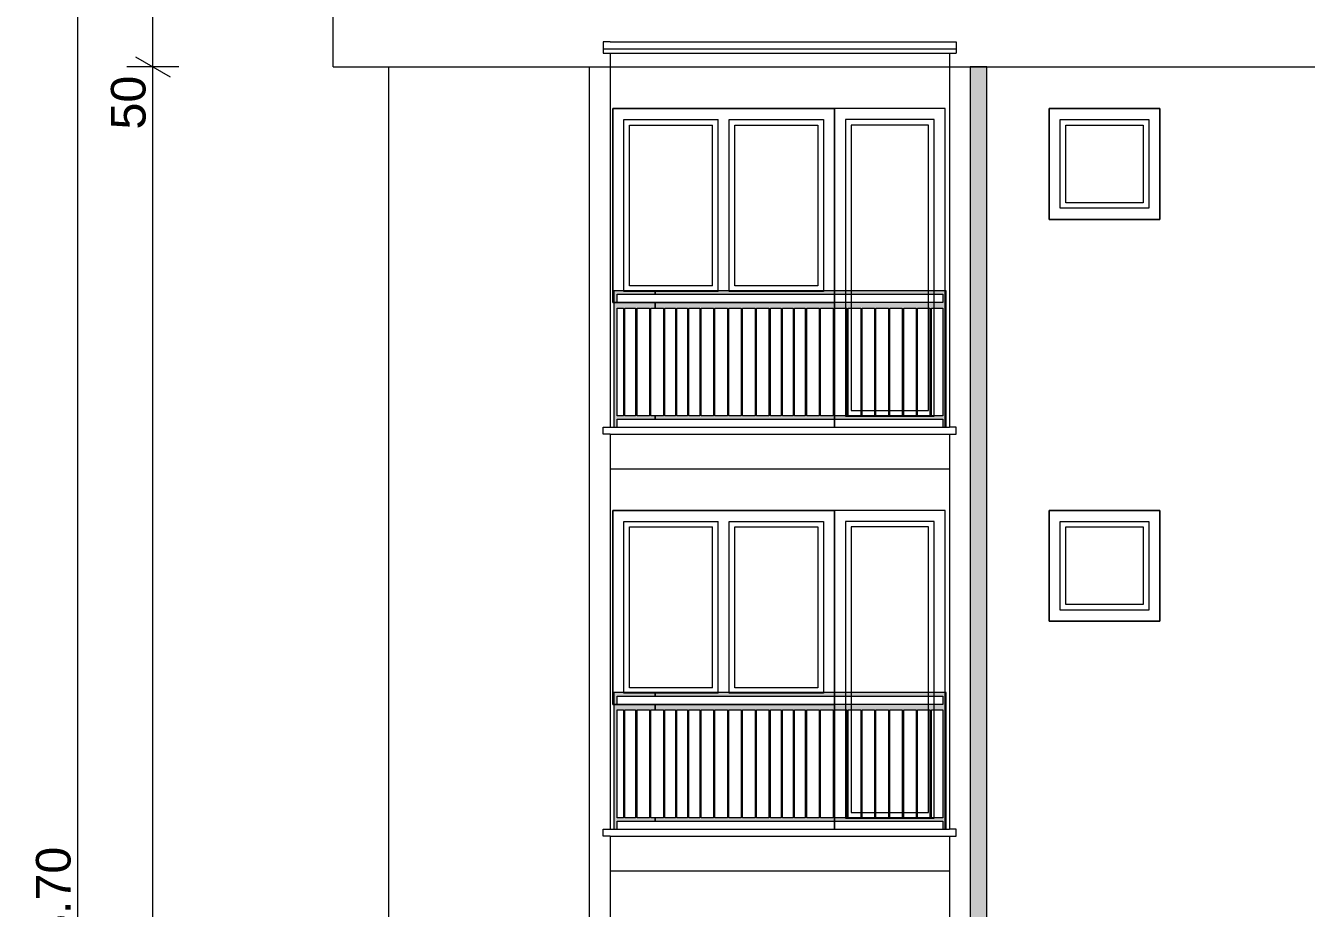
# Model space of a CAD drawing. Header units: feet. Extents: x 2791058 to 2855058, y -67651 to -18651.
# Drawn here: x 2801561 to 2810808, y -30432 to -24063 of the extents above; entities that cross this region are included whole.
import ezdxf

# ---------------------------------------------------------------- set-up
doc = ezdxf.new("R2010")
doc.units = ezdxf.units.FT
doc.header["$MEASUREMENT"] = 0
doc.linetypes.add('Hidden Line', pattern=[195.611112, 141.111112, -54.5])
doc.layers.add('Dimensioning - General', color=7, linetype='Continuous')
doc.layers.add('Exterior walls', color=7, linetype='Continuous')
for name, color, linetype, lineweight in [('Dimensioning - General_Pen_No__1', 7, 'Continuous', 0), ('Exterior walls_Pen_No__1', 7, 'Continuous', 0), ('Lines_Pen_No__20', 1, 'Continuous', 0), ('Shell - Roof_Pen_No__20', 1, 'Continuous', 0), ('Shell - Roof_Pen_No__21', 7, 'Continuous', 0)]:
    doc.layers.add(name, color=color, linetype=linetype, lineweight=lineweight)
doc.layers.add('Structural - Bearing_Pen_No__61', color=7, linetype='Continuous', lineweight=0, true_color=0x6a6a6a)
doc.styles.add('GENERATED_STYLE_1', font='arial.ttf')
doc.dimstyles.new('GENERATED_STYLE__1', dxfattribs={"dimtxt": 250, "dimasz": 190, "dimexe": 0.18, "dimexo": 3, "dimgap": 0.09, "dimtad": 1, "dimlfac": 0.001, "dimzin": 0, "dimdsep": 46, "dimtxsty": 'GENERATED_STYLE_1', "dimblk": 'ARROWHEAD_2', "dimblk1": 'ARROWHEAD_2', "dimblk2": 'ARROWHEAD_2', "dimcen": 0.09, "dimclrd": 7, "dimclre": 7, "dimclrt": 7, "dimadec": 0, "dimazin": 0, "dimtfac": 1, "dimtdec": 4, "dimtmove": 0, "dimatfit": 3, "dimfxl": 1, "dimtolj": 1, "dimtzin": 0, "dimarcsym": 0})

# ---------------------------------------------------------------- blocks, each defined once
blk = doc.blocks.new('Wall_1', base_point=(2808440.7, -24360.5))
at = {"layer": 'Exterior walls', "linetype": 'Continuous', "lineweight": 0}
blk.add_hatch(color=255, dxfattribs=at).paths.add_polyline_path([(2808380.7, -24360.5), (2808380.7, -35960.1), (2808500.7, -35984.9), (2808500.7, -24360.5)])
at = {"layer": 'Exterior walls_Pen_No__1', "color": 7, "linetype": 'Continuous', "lineweight": 0, "flags": 128}
for points in [[(2808380.7, -24360.5), (2808380.7, -35960.1)], [(2808500.7, -24360.5), (2808380.7, -24360.5)], [(2808500.7, -35984.9), (2808500.7, -24360.5)]]:
    blk.add_lwpolyline(points, dxfattribs=at)
blk = doc.blocks.new('*D41', base_point=(2247653.8, -76425))
at = {"layer": 'Dimensioning - General_Pen_No__1', "color": 7, "linetype": 'Continuous', "lineweight": 0, "transparency": 16777216}
for p, q in [((2802355.8, -24288.3), (2802605.8, -24432.7)), ((2802668.3, -24360.5), (2802293.3, -24360.5)), ((2802480.8, -38760.5), (2802480.8, -24360.5)), ((2802355.8, -38688.3), (2802605.8, -38832.7)), ((2802668.3, -38760.5), (2802293.3, -38760.5))]:
    blk.add_line(p, q, dxfattribs=at)
at = {"layer": 'Dimensioning - General_Pen_No__1', "color": 7, "lineweight": 0, "transparency": 16777216, "char_height": 250, "attachment_point": 7, "rotation": 90, "style": 'GENERATED_STYLE_1'}
for s, insert in [('\\A1;50', (2802430.8, -24812.2)), ('\\A1;14.40', (2802430.8, -32177.6))]:
    blk.add_mtext(s, dxfattribs=dict(at, insert=insert))
blk = doc.blocks.new('ARROWHEAD_2')
at = {"color": 0, "linetype": 'Continuous', "lineweight": 0}
for p, q in [((-0.378, -0.655), (0.378, 0.655)), ((0, 0), (-1, 0))]:
    blk.add_line(p, q, dxfattribs=at)
blk = doc.blocks.new('*D42', base_point=(2247653.8, -76425))
at = {"layer": 'Dimensioning - General_Pen_No__1', "color": 7, "linetype": 'Continuous', "lineweight": 0, "transparency": 16777216}
for p, q in [((2802355.8, -23788.3), (2802605.8, -23932.7)), ((2802668.3, -23860.5), (2802293.3, -23860.5)), ((2802480.8, -24360.5), (2802480.8, -23860.5)), ((2802355.8, -24288.3), (2802605.8, -24432.7)), ((2802668.3, -24360.5), (2802293.3, -24360.5))]:
    blk.add_line(p, q, dxfattribs=at)
blk = doc.blocks.new('*D44', base_point=(2247653.8, -76425))
at = {"layer": 'Dimensioning - General_Pen_No__1', "color": 7, "linetype": 'Continuous', "lineweight": 0, "transparency": 16777216}
for p, q in [((2801939.5, -21108), (2801939.5, -20985.8)), ((2802064.5, -21180.2), (2801814.5, -21035.9)), ((2802127, -21108), (2801752, -21108)), ((2801939.5, -39760.5), (2801939.5, -21108)), ((2802127, -39760.5), (2801752, -39760.5)), ((2801814.5, -39688.3), (2802064.5, -39832.7)), ((2801939.5, -39882.7), (2801939.5, -39760.5))]:
    blk.add_line(p, q, dxfattribs=at)
at = {"layer": 'Dimensioning - General_Pen_No__1', "color": 7, "lineweight": 0, "transparency": 16777216, "insert": (2801889.5, -30861.7), "char_height": 250, "attachment_point": 7, "rotation": 90, "style": 'GENERATED_STYLE_1'}
blk.add_mtext('\\A1;18.70', dxfattribs=at)

msp = doc.modelspace()

# ---------------------------------------------------------------- hatches: boundary and pattern name
at = {"layer": 'Structural - Bearing_Pen_No__61', "linetype": 'Continuous', "lineweight": 0, "true_color": 0x6a6a6a}
h = msp.add_hatch(color=251, dxfattribs=at)
h.paths.add_polyline_path([(2805807.729, -25975.27), (2805807.729, -26960.496), (2805831.729, -26960.496), (2805831.729, -26902.996), (2806107.729, -26902.996), (2806107.729, -26877.996), (2806075.729, -26877.996), (2806075.729, -26100.496), (2806107.729, -26100.496), (2806107.729, -26060.496), (2805831.729, -26060.496), (2805831.729, -26000.496), (2806107.729, -26000.496), (2806107.729, -25975.27), (2805831.729, -25975.27)])
h.paths.add_polyline_path([(2805831.729, -26100.496), (2805878.229, -26100.496), (2805878.229, -26877.996), (2805831.729, -26877.996)], flags=0)
h.paths.add_polyline_path([(2805888.229, -26100.496), (2805965.729, -26100.496), (2805965.728, -26877.996), (2805888.229, -26877.996)], flags=0)
h.paths.add_polyline_path([(2805975.729, -26100.496), (2806065.729, -26100.496), (2806065.729, -26877.996), (2805975.729, -26877.996)], flags=0)
h = msp.add_hatch(color=251, dxfattribs=at)
h.paths.add_polyline_path([(2806107.729, -26902.996), (2808183.729, -26902.996), (2808183.729, -26960.496), (2808207.729, -26960.496), (2808207.729, -25975.27), (2808183.729, -25975.27), (2806107.729, -25975.27), (2806107.729, -26000.496), (2808183.729, -26000.496), (2808183.729, -26060.496), (2806107.729, -26060.496), (2806107.729, -26100.496), (2806165.729, -26100.496), (2806165.729, -26877.996), (2806107.729, -26877.996)])
h.paths.add_polyline_path([(2806175.729, -26877.996), (2806175.729, -26100.496), (2806253.229, -26100.496), (2806253.229, -26877.996)], flags=0)
h.paths.add_polyline_path([(2806340.729, -26877.996), (2806263.229, -26877.996), (2806263.229, -26100.496), (2806340.729, -26100.496)], flags=0)
h.paths.add_polyline_path([(2806350.729, -26100.496), (2806428.229, -26100.496), (2806428.228, -26877.996), (2806350.729, -26877.996)], flags=0)
h.paths.add_polyline_path([(2806528.229, -26877.996), (2806438.229, -26877.996), (2806438.229, -26100.496), (2806528.229, -26100.496)], flags=0)
h.paths.add_polyline_path([(2806538.229, -26877.996), (2806538.229, -26100.496), (2806628.229, -26100.496), (2806628.229, -26877.996)], flags=0)
h.paths.add_polyline_path([(2806638.229, -26100.496), (2806728.229, -26100.496), (2806728.229, -26877.996), (2806638.229, -26877.996)], flags=0)
h.paths.add_polyline_path([(2806738.229, -26100.496), (2806828.229, -26100.496), (2806828.229, -26877.996), (2806738.229, -26877.996)], flags=0)
h.paths.add_polyline_path([(2806838.229, -26877.996), (2806838.229, -26100.496), (2806928.229, -26100.496), (2806928.229, -26877.996)], flags=0)
h.paths.add_polyline_path([(2807015.729, -26877.996), (2806938.229, -26877.996), (2806938.229, -26100.496), (2807015.729, -26100.496)], flags=0)
h.paths.add_polyline_path([(2807025.729, -26100.496), (2807103.229, -26100.496), (2807103.229, -26877.996), (2807025.729, -26877.996)], flags=0)
h.paths.add_polyline_path([(2807113.229, -26100.496), (2807190.729, -26100.496), (2807190.729, -26877.996), (2807113.229, -26877.996)], flags=0)
h.paths.add_polyline_path([(2807200.729, -26877.996), (2807200.729, -26100.496), (2807290.729, -26100.496), (2807290.729, -26877.996)], flags=0)
h.paths.add_polyline_path([(2807390.729, -26877.996), (2807300.729, -26877.996), (2807300.729, -26100.496), (2807390.729, -26100.496)], flags=0)
h.paths.add_polyline_path([(2807490.729, -26877.996), (2807400.729, -26877.996), (2807400.729, -26100.496), (2807490.729, -26100.496)], flags=0)
h.paths.add_polyline_path([(2807500.729, -26877.996), (2807500.729, -26100.496), (2807590.729, -26100.496), (2807590.729, -26877.996)], flags=0)
h.paths.add_polyline_path([(2807600.729, -26877.996), (2807600.729, -26100.496), (2807690.729, -26100.496), (2807690.729, -26877.996)], flags=0)
h.paths.add_polyline_path([(2807700.729, -26100.496), (2807790.729, -26100.496), (2807790.729, -26877.996), (2807700.729, -26877.996)], flags=0)
h.paths.add_polyline_path([(2807800.729, -26877.996), (2807800.729, -26100.496), (2807890.729, -26100.496), (2807890.729, -26877.996)], flags=0)
h.paths.add_polyline_path([(2807900.729, -26100.496), (2807990.729, -26100.496), (2807990.729, -26877.996), (2807900.729, -26877.996)], flags=0)
h.paths.add_polyline_path([(2808000.729, -26877.996), (2808000.729, -26100.496), (2808090.729, -26100.496), (2808090.729, -26877.996)], flags=0)
h.paths.add_polyline_path([(2808100.729, -26100.496), (2808183.729, -26100.496), (2808183.729, -26877.996), (2808100.729, -26877.996)], flags=0)
h = msp.add_hatch(color=251, dxfattribs=at)
h.paths.add_polyline_path([(2805807.729, -28875.27), (2805807.729, -29860.496), (2805831.729, -29860.496), (2805831.729, -29802.996), (2806107.729, -29802.996), (2806107.729, -29777.996), (2806075.729, -29777.996), (2806075.729, -29000.496), (2806107.729, -29000.496), (2806107.729, -28960.496), (2805831.729, -28960.496), (2805831.729, -28900.496), (2806107.729, -28900.496), (2806107.729, -28875.27), (2805831.729, -28875.27)])
h.paths.add_polyline_path([(2805831.729, -29000.496), (2805878.229, -29000.496), (2805878.229, -29777.996), (2805831.729, -29777.996)], flags=0)
h.paths.add_polyline_path([(2805888.229, -29000.496), (2805965.729, -29000.496), (2805965.728, -29777.996), (2805888.229, -29777.996)], flags=0)
h.paths.add_polyline_path([(2805975.729, -29000.496), (2806065.729, -29000.496), (2806065.729, -29777.996), (2805975.729, -29777.996)], flags=0)
h = msp.add_hatch(color=251, dxfattribs=at)
h.paths.add_polyline_path([(2806107.729, -29802.996), (2808183.729, -29802.996), (2808183.729, -29860.496), (2808207.729, -29860.496), (2808207.729, -28875.27), (2808183.729, -28875.27), (2806107.729, -28875.27), (2806107.729, -28900.496), (2808183.729, -28900.496), (2808183.729, -28960.496), (2806107.729, -28960.496), (2806107.729, -29000.496), (2806165.729, -29000.496), (2806165.729, -29777.996), (2806107.729, -29777.996)])
h.paths.add_polyline_path([(2806175.729, -29777.996), (2806175.729, -29000.496), (2806253.229, -29000.496), (2806253.229, -29777.996)], flags=0)
h.paths.add_polyline_path([(2806340.729, -29777.996), (2806263.229, -29777.996), (2806263.229, -29000.496), (2806340.729, -29000.496)], flags=0)
h.paths.add_polyline_path([(2806350.729, -29000.496), (2806428.229, -29000.496), (2806428.228, -29777.996), (2806350.729, -29777.996)], flags=0)
h.paths.add_polyline_path([(2806528.229, -29777.996), (2806438.229, -29777.996), (2806438.229, -29000.496), (2806528.229, -29000.496)], flags=0)
h.paths.add_polyline_path([(2806538.229, -29777.996), (2806538.229, -29000.496), (2806628.229, -29000.496), (2806628.229, -29777.996)], flags=0)
h.paths.add_polyline_path([(2806638.229, -29000.496), (2806728.229, -29000.496), (2806728.229, -29777.996), (2806638.229, -29777.996)], flags=0)
h.paths.add_polyline_path([(2806738.229, -29000.496), (2806828.229, -29000.496), (2806828.229, -29777.996), (2806738.229, -29777.996)], flags=0)
h.paths.add_polyline_path([(2806838.229, -29777.996), (2806838.229, -29000.496), (2806928.229, -29000.496), (2806928.229, -29777.996)], flags=0)
h.paths.add_polyline_path([(2807015.729, -29777.996), (2806938.229, -29777.996), (2806938.229, -29000.496), (2807015.729, -29000.496)], flags=0)
h.paths.add_polyline_path([(2807025.729, -29000.496), (2807103.229, -29000.496), (2807103.229, -29777.996), (2807025.729, -29777.996)], flags=0)
h.paths.add_polyline_path([(2807113.229, -29000.496), (2807190.729, -29000.496), (2807190.729, -29777.996), (2807113.229, -29777.996)], flags=0)
h.paths.add_polyline_path([(2807200.729, -29777.996), (2807200.729, -29000.496), (2807290.729, -29000.496), (2807290.729, -29777.996)], flags=0)
h.paths.add_polyline_path([(2807390.729, -29777.996), (2807300.729, -29777.996), (2807300.729, -29000.496), (2807390.729, -29000.496)], flags=0)
h.paths.add_polyline_path([(2807490.729, -29777.996), (2807400.729, -29777.996), (2807400.729, -29000.496), (2807490.729, -29000.496)], flags=0)
h.paths.add_polyline_path([(2807500.729, -29777.996), (2807500.729, -29000.496), (2807590.729, -29000.496), (2807590.729, -29777.996)], flags=0)
h.paths.add_polyline_path([(2807600.729, -29777.996), (2807600.729, -29000.496), (2807690.729, -29000.496), (2807690.729, -29777.996)], flags=0)
h.paths.add_polyline_path([(2807700.729, -29000.496), (2807790.729, -29000.496), (2807790.729, -29777.996), (2807700.729, -29777.996)], flags=0)
h.paths.add_polyline_path([(2807800.729, -29777.996), (2807800.729, -29000.496), (2807890.729, -29000.496), (2807890.729, -29777.996)], flags=0)
h.paths.add_polyline_path([(2807900.729, -29000.496), (2807990.729, -29000.496), (2807990.729, -29777.996), (2807900.729, -29777.996)], flags=0)
h.paths.add_polyline_path([(2808000.729, -29777.996), (2808000.729, -29000.496), (2808090.729, -29000.496), (2808090.729, -29777.996)], flags=0)
h.paths.add_polyline_path([(2808100.729, -29000.496), (2808183.729, -29000.496), (2808183.729, -29777.996), (2808100.729, -29777.996)], flags=0)

# ---------------------------------------------------------------- linework, layer by layer
at = {"layer": 'Lines_Pen_No__20', "color": 1, "linetype": 'Hidden Line', "lineweight": 0}
for p, q in [((2805800.729, -24800.496), (2805800.729, -24660.496)), ((2808200.729, -24660.496), (2805800.729, -24660.496)), ((2808200.729, -24800.496), (2808200.729, -24660.496)), ((2808950.927, -24800.496), (2808950.927, -24660.496)), ((2809750.927, -24660.496), (2808950.927, -24660.496)), ((2808950.927, -24800.496), (2808950.927, -24660.496)), ((2809750.927, -24800.496), (2809750.927, -24660.496)), ((2805800.729, -27700.496), (2805800.729, -27560.496)), ((2808200.729, -27560.496), (2805800.729, -27560.496)), ((2808200.729, -27700.496), (2808200.729, -27560.496)), ((2808950.927, -27700.496), (2808950.927, -27560.496)), ((2809750.927, -27560.496), (2808950.927, -27560.496)), ((2808950.927, -27700.496), (2808950.927, -27560.496)), ((2809750.927, -27700.496), (2809750.927, -27560.496))]:
    msp.add_line(p, q, dxfattribs=at)
at = {"layer": 'Lines_Pen_No__20', "color": 1, "linetype": 'Continuous', "lineweight": 0}
for p, q in [((2806520.729, -25940.496), (2806520.729, -24780.496)), ((2806560.729, -25980.496), (2806560.729, -24740.496)), ((2806640.729, -25980.496), (2806640.729, -24740.496)), ((2806680.729, -25940.496), (2806680.729, -24780.496)), ((2806560.729, -28880.496), (2806560.729, -27640.496)), ((2806640.729, -28880.496), (2806640.729, -27640.496)), ((2806520.729, -28840.496), (2806520.729, -27680.496)), ((2806680.729, -28840.496), (2806680.729, -27680.496))]:
    msp.add_line(p, q, dxfattribs=at)
for points in [[(2805800.729, -24660.496), (2807400.729, -24660.496), (2807400.729, -26060.496), (2805800.729, -26060.496)], [(2807400.729, -26960.496), (2808200.729, -26960.496), (2808200.729, -24660.496), (2807400.729, -24660.496)], [(2808950.927, -24660.496), (2809750.927, -24660.496), (2809750.927, -25460.496), (2808950.927, -25460.496)], [(2807480.729, -26880.496), (2808120.729, -26880.496), (2808120.729, -24740.496), (2807480.729, -24740.496)], [(2807520.729, -26840.496), (2808080.729, -26840.496), (2808080.729, -24780.496), (2807520.729, -24780.496)], [(2809030.927, -24740.496), (2809670.927, -24740.496), (2809670.927, -25380.496), (2809030.927, -25380.496)], [(2809070.927, -24780.496), (2809630.927, -24780.496), (2809630.927, -25340.496), (2809070.927, -25340.496)], [(2805800.729, -27560.496), (2807400.729, -27560.496), (2807400.729, -28960.496), (2805800.729, -28960.496)], [(2807400.729, -29860.496), (2808200.729, -29860.496), (2808200.729, -27560.496), (2807400.729, -27560.496)], [(2807480.729, -29780.496), (2808120.729, -29780.496), (2808120.729, -27640.496), (2807480.729, -27640.496)], [(2808950.927, -27560.496), (2809750.927, -27560.496), (2809750.927, -28360.496), (2808950.927, -28360.496)], [(2809030.927, -27640.496), (2809670.927, -27640.496), (2809670.927, -28280.496), (2809030.927, -28280.496)], [(2807520.729, -29740.496), (2808080.729, -29740.496), (2808080.729, -27680.496), (2807520.729, -27680.496)], [(2809070.927, -27680.496), (2809630.927, -27680.496), (2809630.927, -28240.496), (2809070.927, -28240.496)]]:
    msp.add_lwpolyline(points, close=True, dxfattribs=at)
for points in [[(2806560.729, -25980.496), (2805880.729, -25980.496), (2805880.729, -24740.496), (2806560.729, -24740.496)], [(2806520.729, -25940.496), (2805920.729, -25940.496), (2805920.729, -24780.496), (2806520.729, -24780.496)], [(2806640.729, -24740.496), (2807320.729, -24740.496), (2807320.729, -25980.496), (2806640.729, -25980.496)], [(2806680.729, -24780.496), (2807280.729, -24780.496), (2807280.729, -25940.496), (2806680.729, -25940.496)], [(2806560.729, -28880.496), (2805880.729, -28880.496), (2805880.729, -27640.496), (2806560.729, -27640.496)], [(2806640.729, -27640.496), (2807320.729, -27640.496), (2807320.729, -28880.496), (2806640.729, -28880.496)], [(2806520.729, -28840.496), (2805920.729, -28840.496), (2805920.729, -27680.496), (2806520.729, -27680.496)], [(2806680.729, -27680.496), (2807280.729, -27680.496), (2807280.729, -28840.496), (2806680.729, -28840.496)]]:
    msp.add_lwpolyline(points, dxfattribs=at)
at = {"layer": 'Shell - Roof_Pen_No__20', "color": 1, "linetype": 'Continuous', "lineweight": 0}
for p, q in [((2809750.927, -24660.496), (2808950.927, -24660.496)), ((2808950.927, -24660.496), (2808950.927, -25460.496)), ((2809750.927, -25460.496), (2809750.927, -24660.496)), ((2808950.927, -25460.496), (2809750.927, -25460.496)), ((2809750.927, -27560.496), (2808950.927, -27560.496)), ((2808950.927, -27560.496), (2808950.927, -28360.496)), ((2809750.927, -28360.496), (2809750.927, -27560.496)), ((2808950.927, -28360.496), (2809750.927, -28360.496))]:
    msp.add_line(p, q, dxfattribs=at)
at = {"layer": 'Shell - Roof_Pen_No__21', "color": 7, "linetype": 'Continuous', "lineweight": 0}
for p, q in [((2803780.729, -24360.496), (2803780.729, -23860.496)), ((2805780.729, -24180.496), (2805730.729, -24180.496)), ((2805730.729, -24180.496), (2805730.729, -24260.496)), ((2805780.729, -24180.496), (2808280.729, -24180.496)), ((2808280.729, -24180.496), (2808280.729, -24260.496)), ((2805730.729, -24230.496), (2808280.729, -24230.496)), ((2805730.729, -24260.496), (2808280.729, -24260.496)), ((2805780.729, -24260.496), (2805780.729, -24360.496)), ((2808230.729, -24260.496), (2808230.729, -24360.496)), ((2803780.729, -24360.496), (2820180.729, -24360.496)), ((2804180.729, -24360.496), (2804180.729, -38760.496)), ((2805630.729, -24360.496), (2805630.729, -35960.496)), ((2805780.729, -24360.496), (2805780.729, -26960.496)), ((2808230.729, -24360.496), (2808230.729, -26960.496)), ((2808380.729, -24360.496), (2808380.729, -35960.496)), ((2808200.729, -24660.496), (2805800.729, -24660.496)), ((2805800.729, -24660.496), (2805800.729, -26060.496)), ((2807400.729, -26960.496), (2807400.729, -24660.496)), ((2808200.729, -26960.496), (2808200.729, -24660.496)), ((2805800.729, -26060.496), (2807400.729, -26060.496)), ((2805730.729, -27010.496), (2805730.729, -26960.496)), ((2805730.729, -26960.496), (2805780.729, -26960.496)), ((2805780.729, -26960.496), (2808230.729, -26960.496)), ((2808280.729, -26960.496), (2808230.729, -26960.496)), ((2808280.729, -27010.496), (2808280.729, -26960.496)), ((2805780.729, -27010.496), (2805730.729, -27010.496)), ((2805780.729, -27010.496), (2805780.729, -27260.496)), ((2805780.729, -27010.496), (2808230.729, -27010.496)), ((2805780.729, -27010.496), (2805780.729, -29860.496)), ((2808230.729, -27010.496), (2808230.729, -27260.496)), ((2808230.729, -27010.496), (2808280.729, -27010.496)), ((2808230.729, -27010.496), (2808230.729, -29860.496)), ((2805780.729, -27260.496), (2808230.729, -27260.496)), ((2808200.729, -27560.496), (2805800.729, -27560.496)), ((2805800.729, -27560.496), (2805800.729, -28960.496)), ((2807400.729, -29860.496), (2807400.729, -27560.496)), ((2807400.729, -29860.496), (2807400.729, -27560.496)), ((2808200.729, -29860.496), (2808200.729, -27560.496)), ((2805800.729, -28960.496), (2807400.729, -28960.496)), ((2805730.729, -29910.496), (2805730.729, -29860.496)), ((2805730.729, -29860.496), (2805780.729, -29860.496)), ((2805780.729, -29860.496), (2808230.729, -29860.496)), ((2808280.729, -29860.496), (2808230.729, -29860.496)), ((2808280.729, -29910.496), (2808280.729, -29860.496)), ((2805780.729, -29910.496), (2805730.729, -29910.496)), ((2805780.729, -29910.496), (2805780.729, -30160.496)), ((2805780.729, -29910.496), (2808230.729, -29910.496)), ((2805780.729, -29910.496), (2805780.729, -32760.496)), ((2808230.729, -29910.496), (2808230.729, -30160.496)), ((2808230.729, -29910.496), (2808280.729, -29910.496)), ((2808230.729, -29910.496), (2808230.729, -32760.496)), ((2805780.729, -30160.496), (2808230.729, -30160.496))]:
    msp.add_line(p, q, dxfattribs=at)
at = {"layer": 'Structural - Bearing_Pen_No__61', "color": 251, "linetype": 'Continuous', "lineweight": 0, "true_color": 0x6a6a6a, "flags": 128}
for points in [[(2805807.729, -25975.27), (2805807.729, -26960.496), (2805831.729, -26960.496), (2805831.729, -26902.996), (2806107.729, -26902.996), (2806107.729, -26877.996), (2806075.729, -26877.996), (2806075.729, -26100.496), (2806107.729, -26100.496), (2806107.729, -26060.496), (2805831.729, -26060.496), (2805831.729, -26000.496), (2806107.729, -26000.496), (2806107.729, -25975.27), (2805831.729, -25975.27)], [(2806107.729, -26902.996), (2808183.729, -26902.996), (2808183.729, -26960.496), (2808207.729, -26960.496), (2808207.729, -25975.27), (2808183.729, -25975.27), (2806107.729, -25975.27), (2806107.729, -26000.496), (2808183.729, -26000.496), (2808183.729, -26060.496), (2806107.729, -26060.496), (2806107.729, -26100.496), (2806165.729, -26100.496), (2806165.729, -26877.996), (2806107.729, -26877.996)], [(2805831.729, -26100.496), (2805878.229, -26100.496), (2805878.229, -26877.996), (2805831.729, -26877.996)], [(2805888.229, -26100.496), (2805965.729, -26100.496), (2805965.728, -26877.996), (2805888.229, -26877.996)], [(2805975.729, -26100.496), (2806065.729, -26100.496), (2806065.729, -26877.996), (2805975.729, -26877.996)], [(2806175.729, -26877.996), (2806175.729, -26100.496), (2806253.229, -26100.496), (2806253.229, -26877.996)], [(2806340.729, -26877.996), (2806263.229, -26877.996), (2806263.229, -26100.496), (2806340.729, -26100.496)], [(2806350.729, -26100.496), (2806428.229, -26100.496), (2806428.228, -26877.996), (2806350.729, -26877.996)], [(2806528.229, -26877.996), (2806438.229, -26877.996), (2806438.229, -26100.496), (2806528.229, -26100.496)], [(2806538.229, -26877.996), (2806538.229, -26100.496), (2806628.229, -26100.496), (2806628.229, -26877.996)], [(2806638.229, -26100.496), (2806728.229, -26100.496), (2806728.229, -26877.996), (2806638.229, -26877.996)], [(2806738.229, -26100.496), (2806828.229, -26100.496), (2806828.229, -26877.996), (2806738.229, -26877.996)], [(2806838.229, -26877.996), (2806838.229, -26100.496), (2806928.229, -26100.496), (2806928.229, -26877.996)], [(2807015.729, -26877.996), (2806938.229, -26877.996), (2806938.229, -26100.496), (2807015.729, -26100.496)], [(2807025.729, -26100.496), (2807103.229, -26100.496), (2807103.229, -26877.996), (2807025.729, -26877.996)], [(2807113.229, -26100.496), (2807190.729, -26100.496), (2807190.729, -26877.996), (2807113.229, -26877.996)], [(2807200.729, -26877.996), (2807200.729, -26100.496), (2807290.729, -26100.496), (2807290.729, -26877.996)], [(2807390.729, -26877.996), (2807300.729, -26877.996), (2807300.729, -26100.496), (2807390.729, -26100.496)], [(2807490.729, -26877.996), (2807400.729, -26877.996), (2807400.729, -26100.496), (2807490.729, -26100.496)], [(2807500.729, -26877.996), (2807500.729, -26100.496), (2807590.729, -26100.496), (2807590.729, -26877.996)], [(2807600.729, -26877.996), (2807600.729, -26100.496), (2807690.729, -26100.496), (2807690.729, -26877.996)], [(2807700.729, -26100.496), (2807790.729, -26100.496), (2807790.729, -26877.996), (2807700.729, -26877.996)], [(2807800.729, -26877.996), (2807800.729, -26100.496), (2807890.729, -26100.496), (2807890.729, -26877.996)], [(2807900.729, -26100.496), (2807990.729, -26100.496), (2807990.729, -26877.996), (2807900.729, -26877.996)], [(2808000.729, -26877.996), (2808000.729, -26100.496), (2808090.729, -26100.496), (2808090.729, -26877.996)], [(2808100.729, -26100.496), (2808183.729, -26100.496), (2808183.729, -26877.996), (2808100.729, -26877.996)], [(2805807.729, -28875.27), (2805807.729, -29860.496), (2805831.729, -29860.496), (2805831.729, -29802.996), (2806107.729, -29802.996), (2806107.729, -29777.996), (2806075.729, -29777.996), (2806075.729, -29000.496), (2806107.729, -29000.496), (2806107.729, -28960.496), (2805831.729, -28960.496), (2805831.729, -28900.496), (2806107.729, -28900.496), (2806107.729, -28875.27), (2805831.729, -28875.27)], [(2806107.729, -29802.996), (2808183.729, -29802.996), (2808183.729, -29860.496), (2808207.729, -29860.496), (2808207.729, -28875.27), (2808183.729, -28875.27), (2806107.729, -28875.27), (2806107.729, -28900.496), (2808183.729, -28900.496), (2808183.729, -28960.496), (2806107.729, -28960.496), (2806107.729, -29000.496), (2806165.729, -29000.496), (2806165.729, -29777.996), (2806107.729, -29777.996)], [(2805831.729, -29000.496), (2805878.229, -29000.496), (2805878.229, -29777.996), (2805831.729, -29777.996)], [(2805888.229, -29000.496), (2805965.729, -29000.496), (2805965.728, -29777.996), (2805888.229, -29777.996)], [(2805975.729, -29000.496), (2806065.729, -29000.496), (2806065.729, -29777.996), (2805975.729, -29777.996)], [(2806175.729, -29777.996), (2806175.729, -29000.496), (2806253.229, -29000.496), (2806253.229, -29777.996)], [(2806340.729, -29777.996), (2806263.229, -29777.996), (2806263.229, -29000.496), (2806340.729, -29000.496)], [(2806350.729, -29000.496), (2806428.229, -29000.496), (2806428.228, -29777.996), (2806350.729, -29777.996)], [(2806528.229, -29777.996), (2806438.229, -29777.996), (2806438.229, -29000.496), (2806528.229, -29000.496)], [(2806538.229, -29777.996), (2806538.229, -29000.496), (2806628.229, -29000.496), (2806628.229, -29777.996)], [(2806638.229, -29000.496), (2806728.229, -29000.496), (2806728.229, -29777.996), (2806638.229, -29777.996)], [(2806738.229, -29000.496), (2806828.229, -29000.496), (2806828.229, -29777.996), (2806738.229, -29777.996)], [(2806838.229, -29777.996), (2806838.229, -29000.496), (2806928.229, -29000.496), (2806928.229, -29777.996)], [(2807015.729, -29777.996), (2806938.229, -29777.996), (2806938.229, -29000.496), (2807015.729, -29000.496)], [(2807025.729, -29000.496), (2807103.229, -29000.496), (2807103.229, -29777.996), (2807025.729, -29777.996)], [(2807113.229, -29000.496), (2807190.729, -29000.496), (2807190.729, -29777.996), (2807113.229, -29777.996)], [(2807200.729, -29777.996), (2807200.729, -29000.496), (2807290.729, -29000.496), (2807290.729, -29777.996)], [(2807390.729, -29777.996), (2807300.729, -29777.996), (2807300.729, -29000.496), (2807390.729, -29000.496)], [(2807490.729, -29777.996), (2807400.729, -29777.996), (2807400.729, -29000.496), (2807490.729, -29000.496)], [(2807500.729, -29777.996), (2807500.729, -29000.496), (2807590.729, -29000.496), (2807590.729, -29777.996)], [(2807600.729, -29777.996), (2807600.729, -29000.496), (2807690.729, -29000.496), (2807690.729, -29777.996)], [(2807700.729, -29000.496), (2807790.729, -29000.496), (2807790.729, -29777.996), (2807700.729, -29777.996)], [(2807800.729, -29777.996), (2807800.729, -29000.496), (2807890.729, -29000.496), (2807890.729, -29777.996)], [(2807900.729, -29000.496), (2807990.729, -29000.496), (2807990.729, -29777.996), (2807900.729, -29777.996)], [(2808000.729, -29777.996), (2808000.729, -29000.496), (2808090.729, -29000.496), (2808090.729, -29777.996)], [(2808100.729, -29000.496), (2808183.729, -29000.496), (2808183.729, -29777.996), (2808100.729, -29777.996)]]:
    msp.add_lwpolyline(points, close=True, dxfattribs=at)

# ---------------------------------------------------------------- block references
at = {"layer": 'Exterior walls', "color": 7, "lineweight": 0}
msp.add_blockref('Wall_1', (2808440.729, -24360.496), dxfattribs=at)

# ---------------------------------------------------------------- dimensions: what is measured, and where the dimension line sits
at = {"layer": 'Dimensioning - General', "color": 7, "linetype": 'Continuous', "lineweight": 0}
dim = msp.add_linear_dim(base=(2801939.482, -21108.04), p1=(2804230.729, -39760.496), p2=(2803780.729, -21108.04), angle=90, text='18.70', dimstyle='GENERATED_STYLE__1', dxfattribs=at)
dim.commit()
dim.dimension.update_dxf_attribs({"geometry": '*D44', "text_midpoint": (2801764.482, -30441.696), "dimtype": 160, "text_rotation": 90})
for base, p1, p2, picture, middle in [((2802480.794, -23860.496), (2804180.729, -24360.496), (2803780.729, -23860.496), '*D42', (2802305.794, -24621.588)), ((2802480.794, -24360.496), (2804230.729, -38760.496), (2804180.729, -24360.496), '*D41', (2802305.794, -31757.639))]:
    dim = msp.add_linear_dim(base=base, p1=p1, p2=p2, angle=90, dimstyle='GENERATED_STYLE__1', dxfattribs=at)
    dim.commit()
    dim.dimension.update_dxf_attribs({"geometry": picture, "text_midpoint": middle, "dimtype": 160, "text_rotation": 90})

doc.saveas('drawing.dxf')
